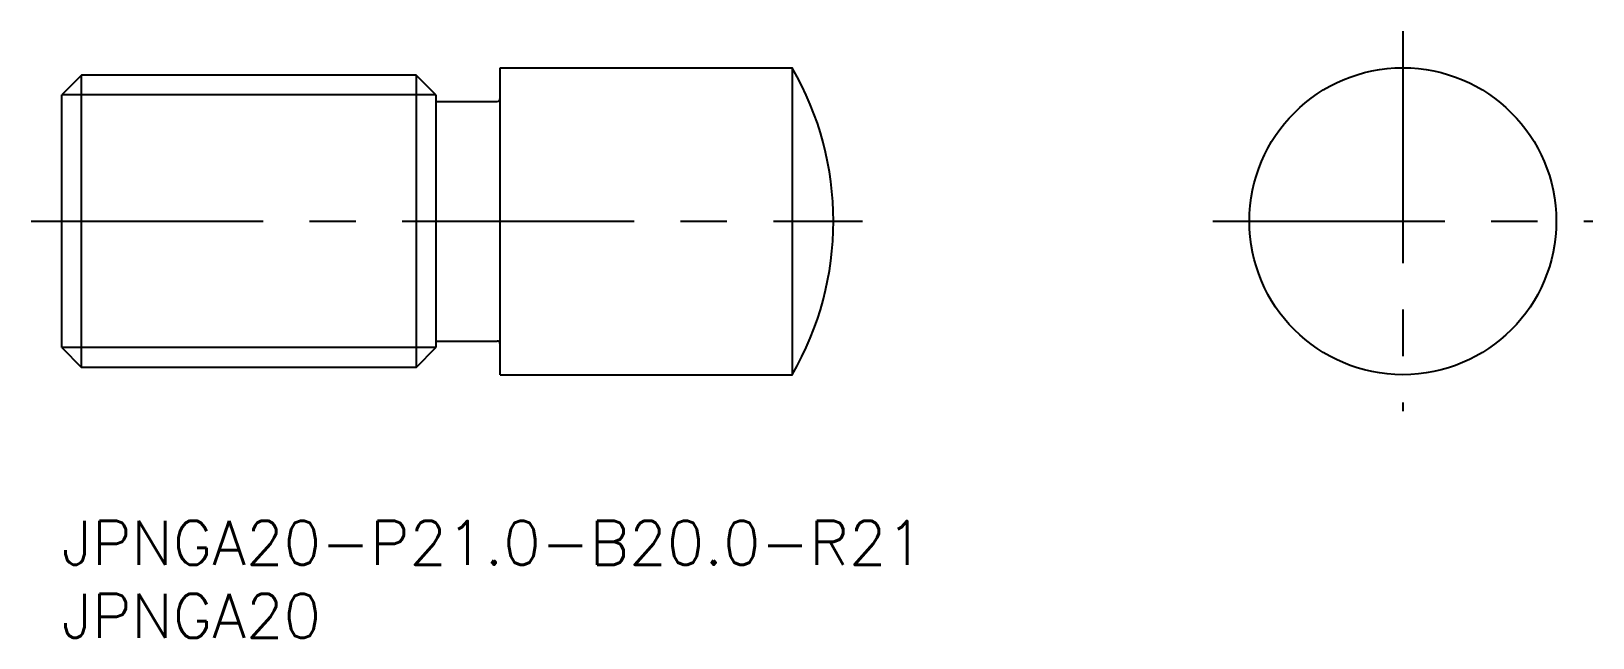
# Model space of a CAD drawing. Extents: x -2 to 105, y -8 to 34.
import ezdxf

# ---------------------------------------------------------------- set-up
doc = ezdxf.new("R2010")
doc.units = 0
doc.header["$LTSCALE"] = 0.5
doc.linetypes.add('CENTER', pattern=[50.8, 31.75, -6.35, 6.35, -6.35])
for name, color, linetype in [('MSM_CENTER', 1, 'CENTER'), ('MSM_CONTINUOUS', 7, 'CONTINUOUS'), ('MSM_NARROW', 5, 'CONTINUOUS'), ('MSM_PART_NUMBER', 7, 'CONTINUOUS')]:
    doc.layers.add(name, color=color, linetype=linetype)
doc.styles.get("Standard").update_dxf_attribs({"font": 'txt.shx', "height": 3, "bigfont": 'bigfont.shx'})

# ---------------------------------------------------------------- blocks, each defined once
blk = doc.blocks.new('*U3')
at = {"layer": 'MSM_PART_NUMBER'}
blk.add_text('JPNGA20-P21.0-B20.0-R21', height=3, dxfattribs=at).set_placement((0, -3))
blk = doc.blocks.new('*U4')
at = {"layer": 'MSM_PART_NUMBER'}
blk.add_text('JPNGA20', height=3, dxfattribs=at).set_placement((0, -8))

msp = doc.modelspace()

# ---------------------------------------------------------------- linework, layer by layer
at = {"layer": 'MSM_CENTER'}
for p, q in [((91.79, 33.5), (91.79, 7.5)), ((-2.1, 20.5), (54.81, 20.5)), ((78.79, 20.5), (104.79, 20.5))]:
    msp.add_line(p, q, dxfattribs=at)
at = {"layer": 'MSM_CONTINUOUS'}
for p, q in [((30, 31), (50, 31)), ((30, 10), (30, 31)), ((50, 10), (50, 31)), ((1.35, 30.5), (0, 29.15)), ((24.25, 30.5), (1.35, 30.5)), ((1.35, 10.5), (1.35, 30.5)), ((24.25, 30.5), (24.25, 10.5)), ((25.6, 29.15), (24.25, 30.5)), ((0, 11.85), (0, 29.15)), ((25.6, 29.15), (25.6, 11.85)), ((25.6, 28.7), (29.8, 28.7)), ((0, 11.85), (1.35, 10.5)), ((24.25, 10.5), (25.6, 11.85)), ((25.6, 12.3), (29.8, 12.3)), ((24.25, 10.5), (1.35, 10.5)), ((30, 10), (50, 10))]:
    msp.add_line(p, q, dxfattribs=at)
msp.add_circle((91.79, 20.5), 10.5, dxfattribs=at)
for centre, radius, start, end in [((31.81, 20.5), 21, 330, 30), ((29.8, 28.9), 0.2, 270, 0), ((29.8, 12.1), 0.2, 0, 90)]:
    msp.add_arc(centre, radius, start, end, dxfattribs=at)
at = {"layer": 'MSM_NARROW'}
for p, q in [((25.6, 29.15), (0, 29.15)), ((25.6, 11.85), (0, 11.85))]:
    msp.add_line(p, q, dxfattribs=at)

# ---------------------------------------------------------------- block references
at = {"layer": 'MSM_CONTINUOUS'}
for name in ['*U3', '*U4']:
    msp.add_blockref(name, (0, 0), dxfattribs=at)

doc.saveas('drawing.dxf')
